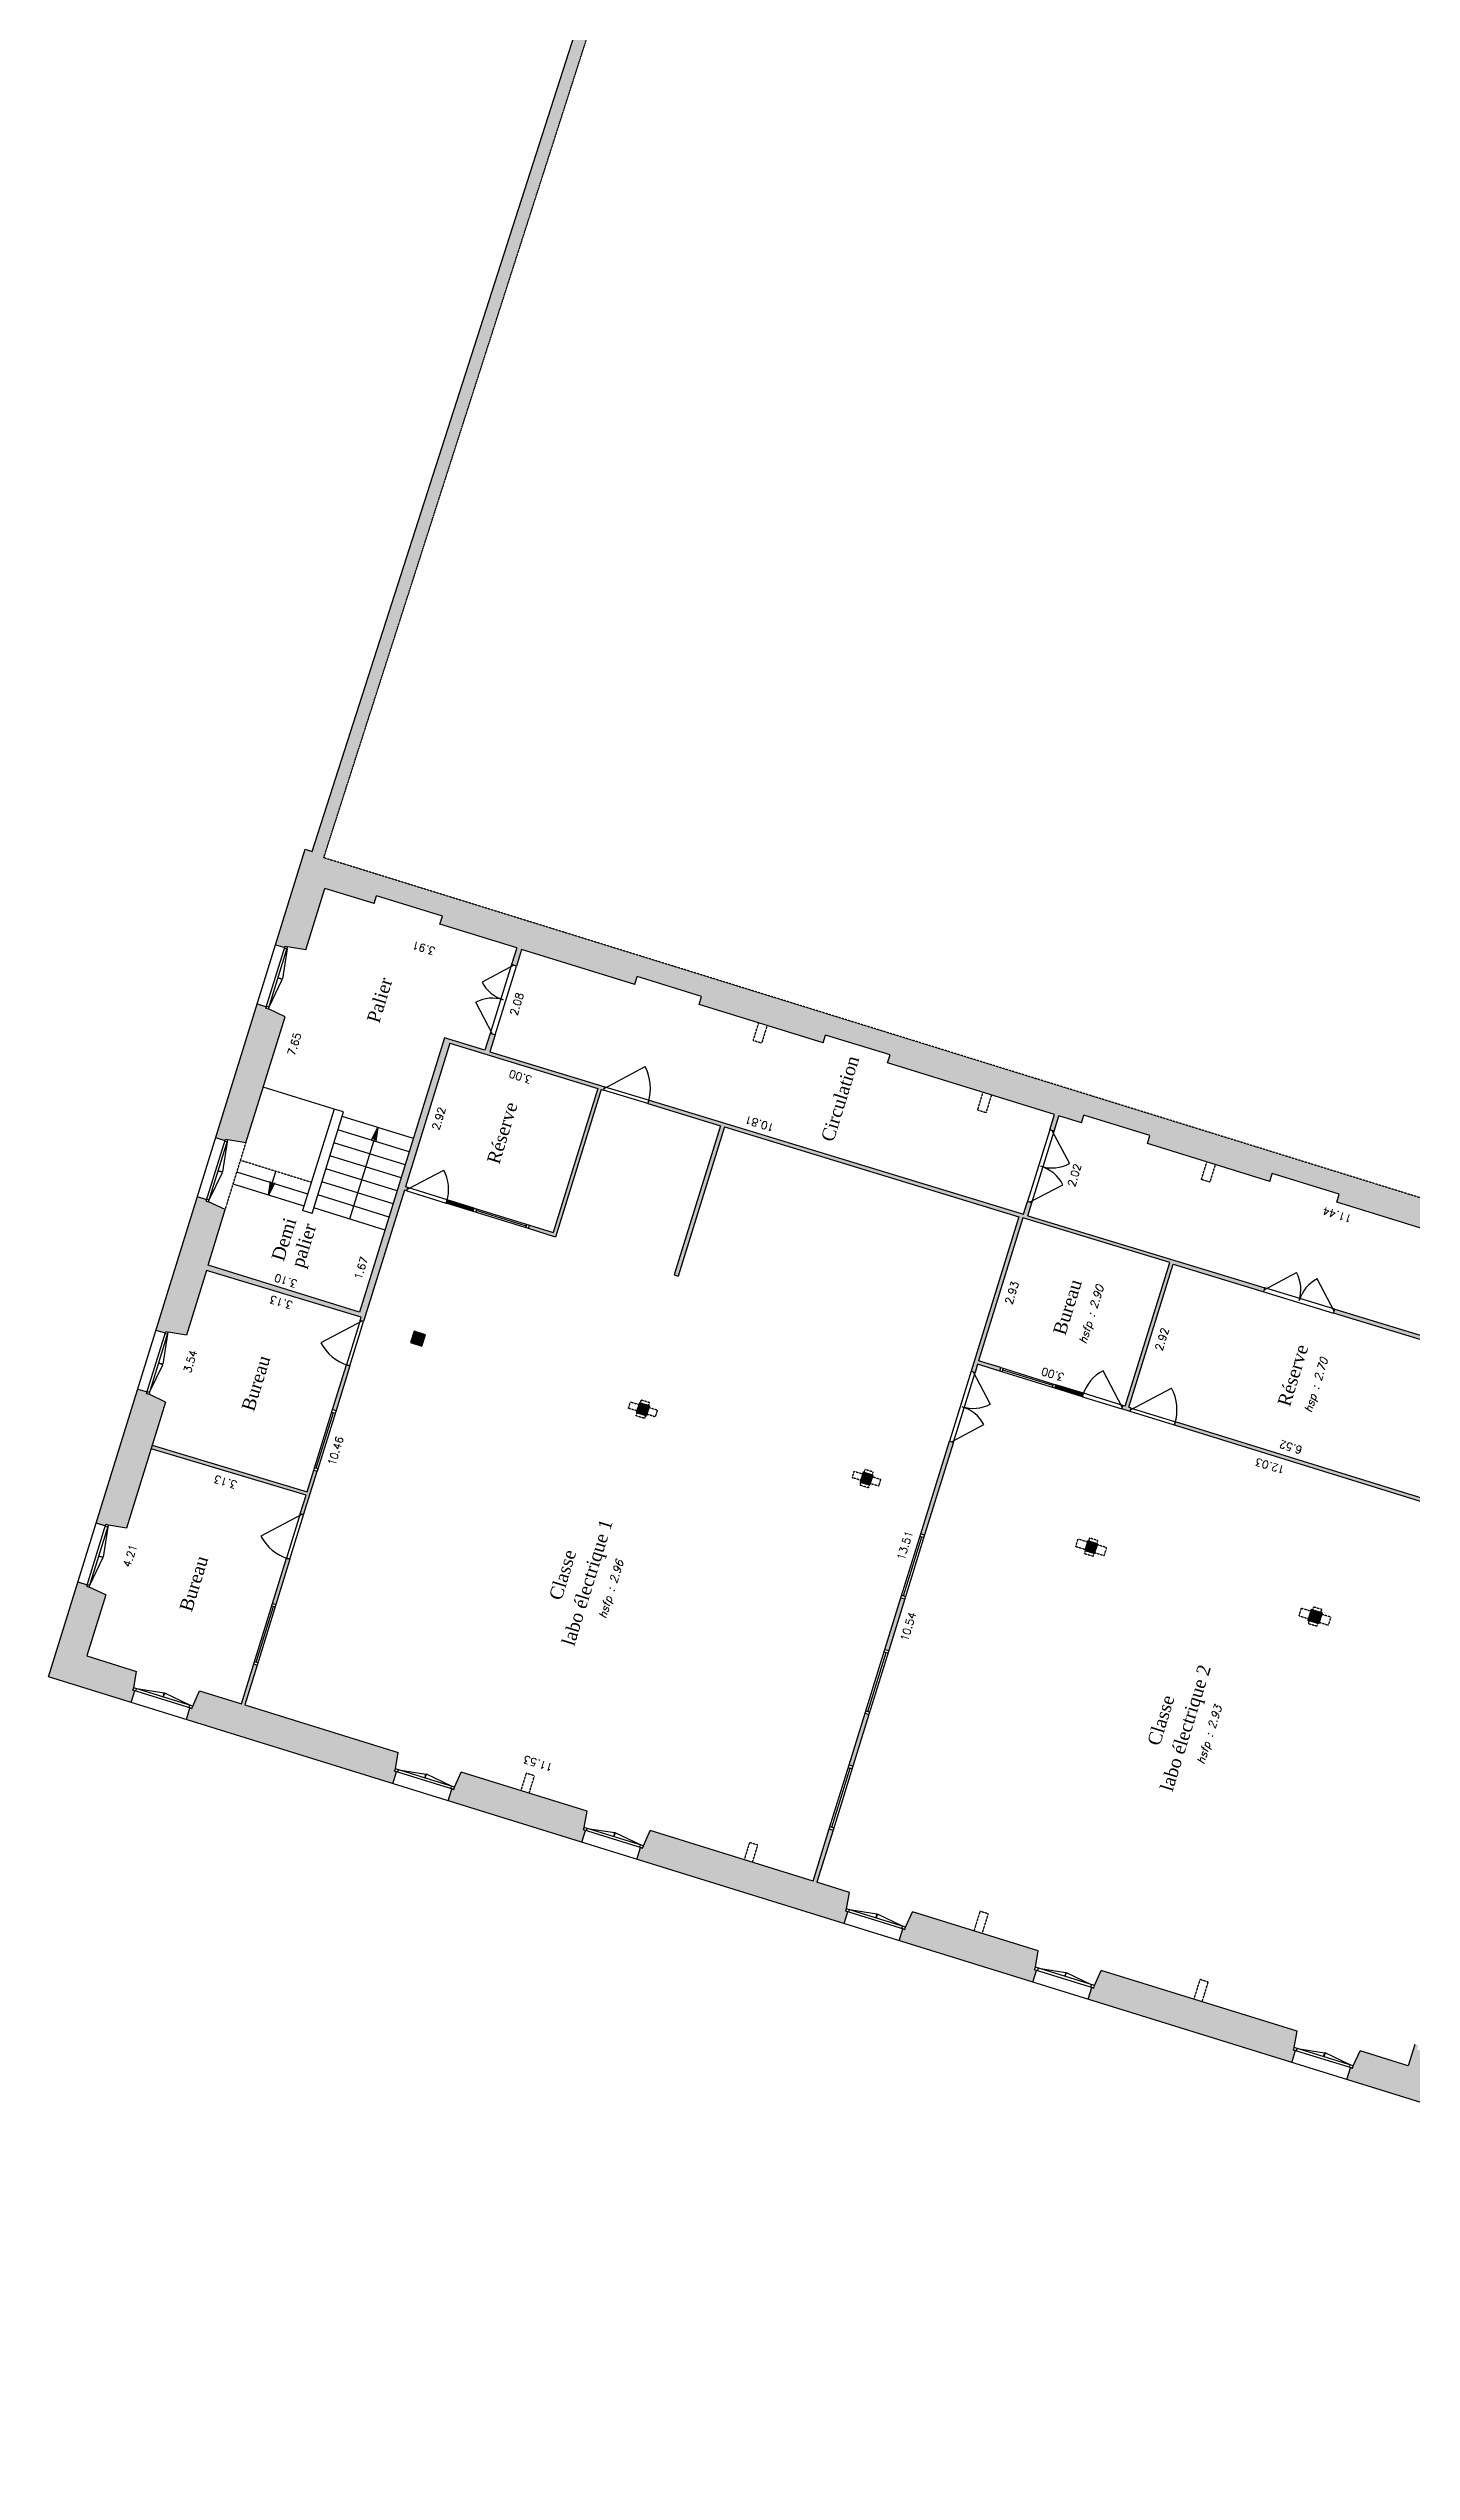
# Model space of a CAD drawing. Header units: metres. Extents: x -1642643 to 2228512, y -1236052 to 2422133.
# Drawn here: x 545402 to 571868, y 69334 to 116371 of the extents above; entities that cross this region are included whole.
import ezdxf
from ezdxf.enums import TextEntityAlignment as Align

# ---------------------------------------------------------------- set-up
doc = ezdxf.new("R2010")
doc.units = ezdxf.units.M
doc.linetypes.add('TIRET-COURT', pattern=[0.25, 0.15, -0.1])
for name, color, linetype in [('ALTIMETRIE', 10, 'Continuous'), ('APPLAT-GRIS', 253, 'Continuous'), ('COTATION-PLANI', 4, 'Continuous'), ('ESCALIER', 100, 'Continuous'), ('FENETRE', 32, 'Continuous'), ('FENETRE-OUVRANT', 213, 'Continuous'), ('HAUTEUR_1.80', 100, 'TIRET-COURT'), ('MUR', 130, 'Continuous'), ('PORTE', 213, 'Continuous'), ('TEXTES-PIECES', 23, 'Continuous')]:
    doc.layers.add(name, color=color, linetype=linetype)
doc.layers.add('Seuils', color=7, linetype='Continuous', plot=False)
doc.styles.add('Simplex 1.5', font='simplex.shx', dxfattribs={"height": 0.075})
doc.styles.add('Times 3.0', font='times.ttf', dxfattribs={"height": 0.15})

msp = doc.modelspace()

# ---------------------------------------------------------------- hatches: boundary and pattern name
at = {"layer": 'APPLAT-GRIS'}
for points in [[(582700.73107, 87403.05751), (582738.937, 87391.21237), (582777.14292, 87379.36724), (582794.91062, 87436.67613), (584571.48619, 86885.87738), (584891.30481, 87917.43739), (584824.44444, 87938.16637), (584525.3548, 86973.46674), (580294.04848, 88285.31537), (581037.33066, 90682.73723), (582116.64807, 90348.11219), (582232.13813, 90720.61997), (582275.1198, 90707.29419), (582351.36542, 90953.22085), (581888.26446, 91096.79788), (581949.21541, 91287.29261), (581729.94866, 91355.27275), (581642.53069, 91081.40115), (550748.23385, 100659.68214), (559510.76585, 127954.31771), (562732.33584, 126955.52163), (564612.75091, 133020.71241), (564373.96387, 133094.7445), (562567.58089, 127268.34076), (559348.38805, 128266.39984), (550525.14226, 100782.64531), (550383.39549, 100826.59162), (549808.49655, 98972.28199), (549989.91025, 98916.03759), (549998.7941, 98944.69203), (550046.55151, 98929.88561), (550398.52522, 98873.10971), (550768.68567, 100067.0449), (551723.83382, 99770.91654), (551771.21436, 99923.74025), (553051.11289, 99526.92825), (553003.73235, 99374.10454), (554493.76347, 98912.14431), (554393.07983, 98587.39393), (554488.59464, 98557.7811), (554589.27828, 98882.53147), (556786.11904, 98201.43625), (556833.49957, 98354.25995), (558084.74366, 97966.3318), (558037.36312, 97813.5081), (560444.33647, 97067.26463), (560491.717, 97220.08834), (561742.96108, 96832.16019), (561695.58055, 96679.33648), (564933.53279, 95675.46135), (564842.69989, 95382.48408), (564928.66322, 95355.83253), (565019.49612, 95648.8098), (565458.86427, 95512.59075), (565506.24481, 95665.41446), (566786.14334, 95268.60246), (566738.7628, 95115.77875), (569117.0817, 94378.41914), (569164.46224, 94531.24285), (570463.46373, 94128.50828), (570416.08319, 93975.68457), (574198.46988, 92803.01628), (574245.85042, 92955.83998), (575525.74894, 92559.02798), (575478.36841, 92406.20428), (575965.49396, 92255.17881), (575844.08134, 91863.56807), (576875.64134, 91543.74944), (576997.05397, 91935.36019), (577923.54768, 91648.11568), (577965.00565, 91781.83642), (579244.90418, 91385.02442), (579203.4462, 91251.30368), (580970.47029, 90703.46622), (580206.45912, 88239.18398), (582718.49877, 87460.3664)], [(549673.42977, 97726.39894), (549625.67237, 97741.20536), (549634.55622, 97769.8598), (549453.14252, 97826.10421), (548647.67339, 95228.10123), (548829.08708, 95171.85682), (548837.97093, 95200.51127), (548885.72834, 95185.70485), (549237.70206, 95128.92895), (549995.79065, 97574.10822)], [(548512.60661, 93982.21818), (548464.8492, 93997.02459), (548473.73305, 94025.67904), (548292.31936, 94081.92345), (547489.81245, 91493.475), (547671.22615, 91437.23059), (547680.11, 91465.88504), (547727.86741, 91451.07862), (548079.84112, 91394.30272), (548467.76927, 92645.5468), (551475.81677, 91744.35318), (551455.08839, 91677.49478), (551521.94877, 91656.76579), (552312.61148, 94207.01136), (552360.36889, 94192.20494), (552381.09787, 94259.06532), (552333.34047, 94273.87173), (553196.89441, 97059.22453), (556066.67034, 96184.81041), (555198.78493, 93385.48666), (554740.31381, 93527.62827), (554719.58483, 93460.7679), (555244.91631, 93297.8973), (556133.63178, 96164.40742), (556181.474, 96149.77904), (556201.87486, 96216.73274), (553973.3313, 96895.82331), (554074.01494, 97220.57368), (553978.50013, 97250.18652), (553877.81648, 96925.43615), (553094.595, 97168.2614), (551442.19876, 91838.5347), (548500.34245, 92750.61005), (548834.96749, 93829.92746)], [(564410.35248, 93987.96778), (564333.21248, 93739.1563), (557062.7966, 95954.40895), (557042.39655, 95887.45792), (558448.58436, 95459.0467), (557551.31544, 92564.9478), (557627.72729, 92541.25753), (558525.11172, 95435.72899), (564245.53175, 93692.7302), (563315.68871, 90693.56499), (563392.10056, 90669.87473), (563441.71349, 90829.89892), (563871.53016, 90696.64116), (563892.25915, 90763.50153), (563462.44248, 90896.75929), (564322.05911, 93669.41249), (567172.7032, 92800.8278), (566308.78398, 90014.29679), (566261.02657, 90029.1032), (566240.29758, 89962.24283), (566402.67277, 89911.90101), (566423.40175, 89978.76138), (566375.64435, 89993.5678), (567236.70332, 92770.87321), (568996.84396, 92234.51145), (569020.16139, 92311.0379), (564419.30567, 93712.92361), (564496.31582, 93961.31623)], [(553145.2164, 94022.16263), (553124.48741, 93955.30226), (553649.8189, 93792.43166), (553670.54788, 93859.29203)], [(570378.50585, 91897.15347), (570355.18842, 91820.62702), (573502.38078, 90861.73573), (572631.86475, 88053.92706), (567283.03509, 89712.24586), (567262.30611, 89645.38549), (573337.04837, 87762.00914), (573357.77735, 87828.86951), (572698.72513, 88033.19807), (573593.03277, 90917.7455)], [(552500.11956, 91468.66501), (552432.01004, 91248.98094), (552651.69411, 91180.87142), (552719.80363, 91400.55549)], [(551188.57287, 90817.86144), (550919.09607, 89948.67662), (550985.95644, 89927.94763), (551255.43324, 90797.13245)], [(547354.74568, 90247.59195), (547306.98827, 90262.39836), (547315.87212, 90291.05281), (547134.45842, 90347.29722), (546328.98834, 87749.29119), (546510.40204, 87693.04678), (546519.28589, 87721.70122), (546567.0433, 87706.89481), (546919.01701, 87650.1189), (547677.10656, 90095.30123)], [(564962.02508, 90431.83777), (564941.29609, 90364.9774), (565476.17906, 90199.14552), (565496.90805, 90266.00589)], [(556875.36573, 90080.78141), (556816.14006, 89889.75177), (557016.72117, 89827.56482), (557075.94684, 90018.59445)], [(550554.85819, 88773.84439), (550424.04007, 88353.73882), (547416.5136, 89254.77085), (547395.78367, 89187.90743), (550403.22699, 88286.9003), (550290.23186, 87924.03098), (550357.09224, 87903.30199), (550621.71853, 88753.11531), (550621.71856, 88753.1154)], [(562895.18644, 89337.25462), (562337.73624, 87539.2251), (562414.14809, 87515.53483), (562971.59829, 89313.56435)], [(561221.28983, 88733.39738), (561162.06416, 88542.36774), (561353.09379, 88483.14207), (561412.31946, 88674.1717)], [(550023.71634, 87064.39764), (549752.35033, 86185.39289), (549819.21071, 86164.66391), (550090.57671, 87043.66865)], [(565582.68798, 87402.15503), (565523.46231, 87211.12539), (565714.49194, 87151.89972), (565773.71761, 87342.92935)], [(546193.92157, 86503.40813), (546146.16416, 86518.21455), (546155.04801, 86546.869), (545973.63431, 86603.1134), (545402.10658, 84759.67746), (547009.55647, 84261.31342), (547080.62728, 84490.54898), (547042.42135, 84502.39411), (547057.22777, 84550.15152), (547113.78292, 84867.64406), (546149.08328, 85166.7337), (546516.28245, 86351.11741)], [(561952.76937, 86297.5325), (561641.8346, 85294.62694), (561718.24645, 85270.93667), (562029.18123, 86273.84223)], [(569922.02188, 86067.28376), (569856.87364, 85857.15117), (570067.00624, 85792.00293), (570132.15447, 86002.13552)], [(549215.10885, 84216.16167), (549454.97283, 84989.83168), (549388.11245, 85010.56066), (549148.24848, 84236.89066), (548336.37255, 84488.59976), (548203.40555, 84194.79749), (548188.59914, 84147.04008), (548150.39321, 84158.88522), (548079.3224, 83929.64966), (552090.94465, 82685.91055), (552162.01546, 82915.14611), (552123.80953, 82926.99124), (552138.61595, 82974.74865), (552195.1711, 83292.2412)], [(561256.86773, 84052.93434), (560945.93296, 83050.02878), (561022.34481, 83026.33851), (561333.27958, 84029.24407)], [(553417.76073, 82913.1969), (553284.79373, 82619.39462), (553269.98731, 82571.63722), (553231.78139, 82583.48235), (553160.71058, 82354.24679), (555758.71356, 81548.77766), (555829.78437, 81778.01322), (555791.57844, 81789.85835), (555806.38486, 81837.61576), (555862.94001, 82155.1083)], [(557085.52964, 81776.064), (556952.56264, 81482.26173), (556937.75622, 81434.50432), (556899.5503, 81446.34945), (556828.47949, 81217.1139), (560849.65322, 79970.41351), (560920.72402, 80199.64907), (560882.5181, 80211.4942), (560897.32452, 80259.25161), (560953.87966, 80576.74415), (560323.48188, 80772.18887), (560637.37794, 81784.64591), (560560.96609, 81808.33618), (560247.07003, 80795.87914)], [(562176.4693, 80197.69985), (562043.5023, 79903.89758), (562028.69588, 79856.14017), (561990.48996, 79867.98531), (561919.41915, 79638.74975), (564517.42213, 78833.28061), (564588.49293, 79062.51617), (564550.28701, 79074.36131), (564565.09343, 79122.11871), (564621.64857, 79439.61126)], [(565844.23821, 79060.56696), (565711.27121, 78766.76468), (565696.46479, 78719.00728), (565658.25887, 78730.85241), (565587.18806, 78501.61685), (569541.50142, 77275.64545), (569612.57222, 77504.88101), (569574.3663, 77516.72614), (569589.17271, 77564.48355), (569645.72786, 77881.97609)], [(572377.45158, 77035.04899), (572481.09651, 77369.35084), (571974.86799, 77526.29887), (571998.55825, 77602.71072), (571931.69788, 77623.43971), (571804.36269, 77212.726), (570868.3175, 77502.93179), (570735.3505, 77209.12952), (570720.54408, 77161.37211), (570682.33815, 77173.21725), (570611.26735, 76943.98169), (573276.1307, 76117.78357), (573347.2015, 76347.01913), (573308.99558, 76358.86426), (573323.80199, 76406.62167), (573380.35714, 76724.11421)]]:
    msp.add_hatch(color=256, dxfattribs=at).paths.add_polyline_path(points)
at = {"layer": 'ESCALIER'}
h = msp.add_hatch(color=256, dxfattribs=at)
h.paths.add_polyline_path([(551795.04945, 95424.90075), (551726.95795, 95212.81841), (551729.75315, 95214.29058), (551757.43198, 95161.73696)])
h.paths.add_polyline_path([(551795.04945, 95424.90075), (551677.19954, 95186.61175), (551726.95795, 95212.81841)])
h = msp.add_hatch(color=256, dxfattribs=at)
h.paths.add_polyline_path([(549676.66091, 94113.39208), (549744.75241, 94325.47442), (549741.95721, 94324.00225), (549714.27838, 94376.55586)])
h.paths.add_polyline_path([(549676.66091, 94113.39208), (549794.51082, 94351.68108), (549744.75241, 94325.47442)])

# ---------------------------------------------------------------- linework, layer by layer
for p, q in [((550947.74044, 95781.82153), (550337.71603, 93814.21633)), ((550519.19417, 93757.95194), (551129.21859, 95725.55714)), ((551129.21859, 95725.55714), (550947.74044, 95781.82153)), ((552487.53186, 95210.20768), (551102.56704, 95639.5938)), ((552329.10319, 94699.20342), (550944.13837, 95128.58954)), ((552407.57721, 94952.31768), (551022.61238, 95381.7038)), ((551795.04945, 95424.90074), (551244.25071, 93648.32518)), ((551795.04945, 95424.90075), (551677.19954, 95186.61175)), ((551677.19954, 95186.61175), (551795.04945, 95424.90075)), ((551795.04945, 95424.90075), (551757.43198, 95161.73696)), ((550435.43838, 94129.41522), (549060.02504, 94555.84006)), ((549676.66091, 94113.39208), (549818.80252, 94571.8632)), ((552172.15516, 94192.9749), (550787.19034, 94622.36102)), ((552250.62918, 94446.08916), (550865.66435, 94875.47528)), ((550364.36758, 93900.17966), (548988.95424, 94326.6045)), ((549676.66091, 94113.39208), (549714.27838, 94376.55586)), ((549676.66091, 94113.39208), (549794.51082, 94351.68108)), ((549794.51082, 94351.68108), (549676.66091, 94113.39208)), ((552015.20713, 93686.74638), (550630.24231, 94116.1325)), ((552093.68115, 93939.86064), (550708.71632, 94369.24676)), ((551936.73312, 93433.63212), (550551.76829, 93863.01824))]:
    msp.add_line(p, q, dxfattribs=at)
at = {"layer": 'ESCALIER', "linetype": 'TIRET-COURT'}
msp.add_line((550506.50919, 94358.65078), (549131.09585, 94785.07561), dxfattribs=at)
at = {"layer": 'ESCALIER', "flags": 128}
for points in [[(550947.74044, 95781.82153), (549572.3271, 96208.24636)], [(550519.19417, 93757.95194), (550337.71603, 93814.21633)]]:
    msp.add_lwpolyline(points, dxfattribs=at)
at = {"layer": 'FENETRE'}
for p, q in [((549625.67237, 97741.20536), (549998.7941, 98944.69203)), ((549673.42977, 97726.39894), (550046.55151, 98929.88561)), ((548464.8492, 93997.0246), (548837.97093, 95200.51127)), ((548512.60661, 93982.21818), (548885.72834, 95185.70485)), ((547306.98827, 90262.39837), (547680.11, 91465.88504)), ((547354.74568, 90247.59195), (547727.86741, 91451.07862)), ((546146.16416, 86518.21455), (546519.28589, 87721.70122)), ((546193.92157, 86503.40813), (546567.0433, 87706.89481)), ((548188.59913, 84147.04008), (547042.42135, 84502.39411)), ((548203.40555, 84194.79749), (547057.22777, 84550.15152)), ((553269.98731, 82571.63722), (552123.80953, 82926.99125)), ((553284.79373, 82619.39462), (552138.61595, 82974.74865)), ((556937.75622, 81434.50432), (555791.57844, 81789.85835)), ((556952.56264, 81482.26173), (555806.38486, 81837.61576)), ((562028.69588, 79856.14017), (560882.5181, 80211.4942)), ((562043.5023, 79903.89758), (560897.32452, 80259.25161)), ((565696.46479, 78719.00728), (564550.28701, 79074.36131)), ((565711.27121, 78766.76468), (564565.09343, 79122.11871)), ((570720.54408, 77161.37211), (569574.3663, 77516.72614)), ((570735.3505, 77209.12952), (569589.17271, 77564.48355))]:
    msp.add_line(p, q, dxfattribs=at)
at = {"layer": 'FENETRE', "flags": 128}
for points in [[(549986.94896, 98906.4861), (550034.70637, 98891.67969)], [(549998.7941, 98944.69203), (550046.5515, 98929.88561)], [(549625.67237, 97741.20536), (549673.42977, 97726.39894)], [(549637.5175, 97779.41128), (549685.27491, 97764.60487)], [(548826.1258, 95162.30534), (548873.88321, 95147.49892)], [(548837.97093, 95200.51127), (548885.72834, 95185.70485)], [(548464.8492, 93997.02459), (548512.60661, 93982.21818)], [(548476.69434, 94035.23052), (548524.45174, 94020.4241)], [(553649.8189, 93792.43166), (553670.54788, 93859.29203)], [(554719.58483, 93460.7679), (553649.8189, 93792.43166)], [(553670.54788, 93859.29203), (554740.31381, 93527.62827)], [(553697.5763, 93777.62524), (553718.30529, 93844.48561)], [(554682.19191, 93509.0045), (553707.9408, 93811.05543)], [(554671.82742, 93475.57432), (554692.55641, 93542.43469)], [(554719.58483, 93460.7679), (554740.31381, 93527.62827)], [(547668.26486, 91427.67911), (547716.02227, 91412.87269)], [(547680.11, 91465.88504), (547727.86741, 91451.07862)], [(563871.53016, 90696.64116), (563892.25915, 90763.50153)], [(564941.29609, 90364.9774), (563871.53016, 90696.64116)], [(563892.25915, 90763.50153), (564962.02508, 90431.83777)], [(563919.28757, 90681.83474), (563940.01655, 90748.69511)], [(564903.90318, 90413.214), (563929.65206, 90715.26493)], [(564893.53869, 90379.78382), (564914.26767, 90446.64419)], [(564941.29609, 90364.9774), (564962.02508, 90431.83777)], [(547306.98827, 90262.39836), (547354.74568, 90247.59195)], [(547318.8334, 90300.60429), (547366.59081, 90285.79787)], [(550554.85819, 88773.84439), (550919.09607, 89948.67662)], [(550603.09479, 88811.2373), (550937.71983, 89890.55472)], [(550985.95644, 89927.94763), (550621.71856, 88753.1154)], [(550904.28965, 89900.91921), (550971.15002, 89880.19023)], [(550919.09607, 89948.67662), (550985.95644, 89927.94763)], [(550554.85819, 88773.84439), (550621.71856, 88753.1154)], [(550569.6646, 88821.6018), (550636.52497, 88800.87281)], [(546507.44075, 87683.4953), (546555.19816, 87668.68888)], [(546519.28589, 87721.70122), (546567.0433, 87706.89481)], [(561952.76937, 86297.5325), (562337.73624, 87539.2251)], [(562414.14809, 87515.53483), (562029.18123, 86273.84223)], [(562322.92982, 87491.46769), (562399.34167, 87467.77743)], [(562337.73624, 87539.2251), (562414.14809, 87515.53483)], [(562005.78172, 86333.44478), (562361.13575, 87479.62256)], [(546158.00929, 86556.42048), (546205.7667, 86541.61406)], [(546146.16416, 86518.21455), (546193.92157, 86503.40813)], [(549388.11245, 85010.56066), (549752.35033, 86185.39289)], [(549436.34906, 85047.95358), (549770.9741, 86127.27099)], [(549819.21071, 86164.66391), (549454.97283, 84989.83168)], [(549737.54392, 86137.63549), (549804.40429, 86116.9065)], [(549752.35033, 86185.39289), (549819.21071, 86164.66391)], [(561952.76937, 86297.5325), (562029.18123, 86273.84223)], [(561967.57579, 86345.28991), (562043.98764, 86321.59964)], [(561256.86773, 84052.93434), (561641.8346, 85294.62694)], [(561309.88008, 84088.84662), (561665.23411, 85235.0244)], [(561718.24645, 85270.93667), (561333.27958, 84029.24407)], [(561627.02818, 85246.86953), (561703.44003, 85223.17927)], [(561641.8346, 85294.62694), (561718.24645, 85270.93667)], [(549388.11245, 85010.56066), (549454.97283, 84989.83168)], [(549402.91887, 85058.31807), (549469.77924, 85037.58909)], [(547042.42135, 84502.39411), (547057.22777, 84550.15152)], [(547099.73024, 84484.62641), (547114.53666, 84532.38382)], [(548131.29025, 84164.80778), (548146.09666, 84212.56519)], [(548188.59913, 84147.04008), (548203.40555, 84194.79749)], [(561256.86773, 84052.93434), (561333.27958, 84029.24407)], [(561271.67415, 84100.69175), (561348.086, 84077.00148)], [(552123.80953, 82926.99124), (552138.61595, 82974.74865)], [(552181.11842, 82909.22354), (552195.92484, 82956.98095)], [(560560.96609, 81808.33618), (560945.93296, 83050.02878)], [(560613.97843, 81844.24845), (560969.33246, 82990.42624)], [(561022.34481, 83026.33851), (560637.37794, 81784.64591)], [(560931.12654, 83002.27137), (561007.53839, 82978.5811)], [(560945.93296, 83050.02878), (561022.34481, 83026.33851)], [(553212.67842, 82589.40492), (553227.48484, 82637.16232)], [(553269.98731, 82571.63722), (553284.79373, 82619.39462)], [(560575.77251, 81856.09359), (560652.18436, 81832.40332)], [(555791.57844, 81789.85835), (555806.38486, 81837.61576)], [(555848.88733, 81772.09065), (555863.69375, 81819.84806)], [(556880.44733, 81452.27202), (556895.25375, 81500.02943)], [(556937.75622, 81434.50432), (556952.56264, 81482.26173)], [(560560.96609, 81808.33618), (560637.37794, 81784.64591)], [(560882.5181, 80211.4942), (560897.32452, 80259.25161)], [(560939.82699, 80193.7265), (560954.6334, 80241.48391)], [(561971.38699, 79873.90787), (561986.19341, 79921.66528)], [(562028.69588, 79856.14017), (562043.5023, 79903.89758)], [(564550.28701, 79074.36131), (564565.09343, 79122.11871)], [(564607.5959, 79056.5936), (564622.40231, 79104.35101)], [(565639.1559, 78736.77498), (565653.96232, 78784.53239)], [(565696.46479, 78719.00728), (565711.27121, 78766.76468)], [(569574.3663, 77516.72614), (569589.17271, 77564.48355)], [(569631.67519, 77498.95844), (569646.4816, 77546.71585)], [(570663.23519, 77179.13981), (570678.04161, 77226.89722)], [(570720.54408, 77161.37211), (570735.3505, 77209.12952)]]:
    msp.add_lwpolyline(points, dxfattribs=at)
at = {"layer": 'FENETRE-OUVRANT'}
for points in [[(550034.70637, 98891.67969), (549943.3503, 98308.79542)], [(549685.27491, 97764.60487), (549939.67473, 98296.94003)], [(548873.88321, 95147.49892), (548782.52714, 94564.61466)], [(548524.45174, 94020.4241), (548778.85157, 94552.75927)], [(547716.02227, 91412.87269), (547624.66621, 90829.98843)], [(547366.59081, 90285.79787), (547620.99063, 90818.13304)], [(546555.19816, 87668.68888), (546463.8421, 87085.80461)], [(546205.7667, 86541.61406), (546460.16652, 87073.94923)], [(547114.53666, 84532.38382), (547648.02395, 84448.76979)], [(548146.09666, 84212.56519), (547658.87465, 84445.40571)], [(552195.92484, 82956.98095), (552729.41213, 82873.36692)], [(553227.48484, 82637.16232), (552740.26282, 82870.00284)], [(555863.69375, 81819.84806), (556397.18104, 81736.23403)], [(556895.25375, 81500.02943), (556408.03173, 81732.86995)], [(560954.6334, 80241.48391), (561488.1207, 80157.86988)], [(561986.19341, 79921.66528), (561498.97139, 80154.5058)], [(564622.40231, 79104.35101), (565155.88961, 79020.73698)], [(565653.96232, 78784.53239), (565166.7403, 79017.3729)], [(569646.4816, 77546.71585), (570179.9689, 77463.10182)], [(570678.04161, 77226.89722), (570190.81959, 77459.73774)]]:
    msp.add_lwpolyline(points, dxfattribs=at)
for centre, radius, start, end in [((549685.27491, 97764.60487), 590, 64.457140855, 72.774789019), ((550034.70637, 98891.67969), 590, 252.774788969, 261.092437133), ((548524.45174, 94020.4241), 590, 64.457140855, 72.774789019), ((548873.88321, 95147.49892), 590, 252.774788969, 261.092437133), ((547366.59081, 90285.79787), 590, 64.457140855, 72.774789019), ((547716.02227, 91412.87269), 590, 252.774788969, 261.092437133), ((546205.7667, 86541.61406), 590, 64.457140855, 72.774789019), ((546555.19816, 87668.68888), 590, 252.774788969, 261.092437133), ((547114.53666, 84532.38382), 540, 342.774788997, 351.092437198), ((548146.09666, 84212.56519), 540, 154.457140839, 162.774789043), ((552195.92484, 82956.98095), 540, 342.774788997, 351.092437198), ((553227.48484, 82637.16232), 540, 154.457140839, 162.774789043), ((555863.69375, 81819.84806), 540, 342.774788997, 351.092437198), ((556895.25375, 81500.02943), 540, 154.457140839, 162.774789043), ((560954.6334, 80241.48391), 540, 342.774788997, 351.092437198), ((561986.19341, 79921.66528), 540, 154.457140839, 162.774789043), ((564622.40231, 79104.35101), 540, 342.774788997, 351.092437198), ((565653.96232, 78784.53239), 540, 154.457140839, 162.774789043), ((569646.4816, 77546.71585), 540, 342.774788997, 351.092437198), ((570678.04161, 77226.89722), 540, 154.457140839, 162.774789043)]:
    msp.add_arc(centre, radius, start, end, dxfattribs=at)
at = {"layer": 'HAUTEUR_1.80', "flags": 128}
for points in [[(559355.46757, 97404.85096), (559248.86136, 97060.99763), (559086.48618, 97111.33945), (559193.09238, 97455.19278)], [(563710.94315, 96054.50565), (563604.33694, 95710.65231), (563441.96176, 95760.99413), (563548.56797, 96104.84747)], [(568056.86725, 94707.12162), (567950.26104, 94363.26828), (567787.88586, 94413.6101), (567894.49206, 94757.46344)], [(556826.50455, 89923.18196), (556664.12937, 89973.52378), (556702.62605, 90097.69304), (556865.00124, 90047.35122)], [(556992.84247, 89834.96803), (556975.07477, 89777.65914), (556812.69958, 89828.00096), (556830.46728, 89885.30985)], [(557052.06814, 90025.99766), (557069.83584, 90083.30655), (556907.46066, 90133.64837), (556889.69295, 90076.33948)], [(557027.08567, 89860.995), (557189.46085, 89810.65318), (557227.95754, 89934.82244), (557065.58235, 89985.16426)], [(561172.42865, 88575.79793), (561010.05347, 88626.13975), (561048.55015, 88750.30901), (561210.92534, 88699.96719)], [(561338.76657, 88487.584), (561320.99887, 88430.27511), (561158.62368, 88480.61693), (561176.39138, 88537.92582)], [(561397.99224, 88678.61363), (561415.75994, 88735.92252), (561253.38475, 88786.26434), (561235.61705, 88728.95545)], [(561363.45828, 88516.57226), (561525.83347, 88466.23044), (561564.33016, 88590.3997), (561401.95497, 88640.74152)], [(565529.38488, 87230.22836), (565347.90673, 87286.49275), (565395.28726, 87439.31645), (565576.76541, 87383.05206)], [(565700.16472, 87156.34165), (565682.39701, 87099.03276), (565520.02183, 87149.37458), (565537.78953, 87206.68347)], [(565759.39039, 87347.37128), (565777.15809, 87404.68017), (565614.7829, 87455.02199), (565597.0152, 87397.7131)], [(565720.4145, 87171.00269), (565901.89265, 87114.7383), (565949.27319, 87267.562), (565767.79504, 87323.82639)], [(569865.75749, 85885.80561), (569684.27934, 85942.07), (569731.65988, 86094.8937), (569913.13803, 86038.62932)], [(570108.27577, 86009.53873), (570126.04347, 86066.84762), (569963.66829, 86117.18944), (569945.90058, 86059.88055)], [(570043.12753, 85799.40614), (570025.35983, 85742.09725), (569862.98464, 85792.43907), (569880.75235, 85849.74796)], [(570075.89009, 85820.65737), (570257.36824, 85764.39298), (570304.74877, 85917.21669), (570123.27062, 85973.48108)], [(554735.86518, 82504.53976), (554839.51011, 82838.84162), (554677.13492, 82889.18344), (554573.49, 82554.88158)], [(559072.2378, 81160.11702), (559175.88273, 81494.41887), (559013.50754, 81544.76069), (558909.86262, 81210.45884)], [(563532.77968, 79777.19759), (563651.23102, 80159.25685), (563488.85584, 80209.59867), (563370.40449, 79827.53941)], [(567802.29193, 78453.50382), (567920.74327, 78835.56309), (567758.36808, 78885.90491), (567639.91674, 78503.84565)]]:
    msp.add_lwpolyline(points, dxfattribs=at)
at = {"layer": 'MUR'}
for p, q in [((550525.14226, 100782.64531), (559348.38805, 128266.39984)), ((545402.10658, 84759.67746), (550383.39549, 100826.59162)), ((550383.39549, 100826.59162), (550525.14226, 100782.64531)), ((553051.11289, 99526.92825), (551771.21436, 99923.74025)), ((549989.91025, 98916.03759), (549998.7941, 98944.69203)), ((549998.7941, 98944.69203), (550046.5515, 98929.88561)), ((556786.11904, 98201.43625), (554589.27828, 98882.53147)), ((558084.74366, 97966.3318), (556833.49957, 98354.25995)), ((549634.55622, 97769.8598), (549625.67237, 97741.20536)), ((549625.67237, 97741.20536), (549673.42977, 97726.39894)), ((560444.33647, 97067.26463), (558037.36312, 97813.5081)), ((553094.595, 97168.2614), (551442.19876, 91838.5347)), ((553196.8944, 97059.22453), (552333.34047, 94273.87173)), ((553196.8944, 97059.22453), (556066.67034, 96184.81041)), ((561742.96108, 96832.16019), (560491.717, 97220.08834)), ((564933.53279, 95675.46135), (561695.58055, 96679.33648)), ((556066.67034, 96184.81041), (555198.78493, 93385.48666)), ((556133.63178, 96164.40742), (555244.91631, 93297.8973)), ((556133.63178, 96164.40742), (556181.474, 96149.77904)), ((557042.39655, 95887.45792), (558448.58436, 95459.0467)), ((565458.86427, 95512.59075), (565019.49612, 95648.8098)), ((565458.86427, 95512.59075), (565506.24481, 95665.41446)), ((566786.14334, 95268.60246), (565506.24481, 95665.41446)), ((548829.08708, 95171.85682), (548837.97093, 95200.51127)), ((548837.97093, 95200.51127), (548885.72834, 95185.70485)), ((558448.58436, 95459.0467), (557551.31544, 92564.9478)), ((558525.11172, 95435.72899), (557627.72729, 92541.25753)), ((558525.11172, 95435.72899), (564245.53175, 93692.7302)), ((566738.7628, 95115.77875), (566786.14334, 95268.60246)), ((569117.0817, 94378.41914), (566738.7628, 95115.77875)), ((552312.61148, 94207.01136), (551521.94877, 91656.76579)), ((552360.36889, 94192.20494), (552312.61148, 94207.01136)), ((552381.09787, 94259.06532), (552333.34047, 94273.87173)), ((569117.0817, 94378.41914), (569164.46224, 94531.24284)), ((570463.46373, 94128.50828), (569164.46224, 94531.24285)), ((570416.08319, 93975.68457), (570463.46373, 94128.50828)), ((548473.73305, 94025.67904), (548464.8492, 93997.02459)), ((548464.8492, 93997.02459), (548512.60661, 93982.21818)), ((553649.8189, 93792.43166), (553124.48741, 93955.30226)), ((553670.54788, 93859.29203), (553145.2164, 94022.16263)), ((564245.53175, 93692.7302), (563315.68871, 90693.56499)), ((564322.05911, 93669.41249), (563462.44248, 90896.75929)), ((567172.7032, 92800.8278), (564322.05911, 93669.41249)), ((574198.46988, 92803.01628), (570416.08319, 93975.68457)), ((566375.64435, 89993.5678), (567236.70332, 92770.87321)), ((567236.70332, 92770.87321), (568996.84396, 92234.51145)), ((548467.76927, 92645.5468), (548079.84112, 91394.30272)), ((551475.81677, 91744.35318), (548467.76927, 92645.5468)), ((568996.84396, 92234.51145), (569020.16139, 92311.0379)), ((551455.08839, 91677.49478), (551475.81677, 91744.35318)), ((570355.18842, 91820.62702), (570378.50585, 91897.15347)), ((573502.38078, 90861.73573), (570355.18842, 91820.62702)), ((570378.50585, 91897.15347), (573593.03277, 90917.7455)), ((547671.22615, 91437.23059), (547680.11, 91465.88504)), ((547680.11, 91465.88504), (547727.86741, 91451.07862)), ((563441.71349, 90829.89892), (563392.10056, 90669.87473)), ((547677.10656, 90095.30123), (546919.01701, 87650.1189)), ((547315.87212, 90291.05281), (547306.98827, 90262.39836)), ((547306.98827, 90262.39836), (547354.74568, 90247.59195)), ((572631.86475, 88053.92706), (567283.03509, 89712.24586)), ((547415.87294, 89254.96279), (550424.04007, 88353.73882)), ((550424.04007, 88353.73882), (550554.85819, 88773.84439)), ((546510.40204, 87693.04678), (546519.28589, 87721.70122)), ((546519.28589, 87721.70122), (546567.0433, 87706.89481)), ((546155.04801, 86546.869), (546146.16416, 86518.21455)), ((546146.16416, 86518.21455), (546193.92157, 86503.40813)), ((546516.28245, 86351.11741), (546149.08328, 85166.7337)), ((570067.00624, 85792.00293), (569856.87364, 85857.15117)), ((570132.15447, 86002.13552), (569922.02188, 86067.28376)), ((546149.08328, 85166.7337), (547113.78292, 84867.64406)), ((595155.9168, 69334.30699), (545402.10658, 84759.67746)), ((547057.22777, 84550.15152), (547113.78292, 84867.64406)), ((547042.42135, 84502.39411), (547057.22777, 84550.15152)), ((547080.62728, 84490.54898), (547042.42135, 84502.39411)), ((548203.40555, 84194.79749), (548336.37255, 84488.59976)), ((548336.37255, 84488.59976), (549148.24848, 84236.89066)), ((549215.10885, 84216.16167), (552195.1711, 83292.2412)), ((548150.39321, 84158.88522), (548188.59913, 84147.04008)), ((548188.59913, 84147.04008), (548203.40555, 84194.79749)), ((552138.61595, 82974.74865), (552195.1711, 83292.2412)), ((552123.80953, 82926.99124), (552138.61595, 82974.74865)), ((552162.01545, 82915.14611), (552123.80953, 82926.99124)), ((553284.79373, 82619.39462), (553417.76073, 82913.1969)), ((555862.94001, 82155.1083), (553417.76073, 82913.1969)), ((553231.78139, 82583.48235), (553269.98731, 82571.63722)), ((553269.98731, 82571.63722), (553284.79373, 82619.39462)), ((555806.38486, 81837.61576), (555862.94001, 82155.1083)), ((555791.57844, 81789.85835), (555806.38486, 81837.61576)), ((555829.78436, 81778.01322), (555791.57844, 81789.85835)), ((556899.5503, 81446.34945), (556937.75622, 81434.50432)), ((556937.75622, 81434.50432), (556952.56264, 81482.26173)), ((556952.56264, 81482.26173), (557085.52964, 81776.064)), ((560247.07003, 80795.87914), (557085.52964, 81776.064)), ((560953.87966, 80576.74415), (560323.48188, 80772.18887)), ((560897.32452, 80259.25161), (560953.87966, 80576.74415)), ((560882.5181, 80211.4942), (560897.32452, 80259.25161)), ((560920.72402, 80199.64907), (560882.5181, 80211.4942)), ((562043.5023, 79903.89758), (562176.4693, 80197.69985)), ((564621.64857, 79439.61126), (562176.4693, 80197.69985)), ((561990.48996, 79867.98531), (562028.69588, 79856.14017)), ((562028.69588, 79856.14017), (562043.5023, 79903.89758)), ((564550.28701, 79074.36131), (564565.09343, 79122.11871)), ((564588.49293, 79062.51617), (564550.28701, 79074.36131)), ((564565.09343, 79122.11871), (564621.64857, 79439.61126)), ((565711.27121, 78766.76468), (565844.23821, 79060.56696)), ((569645.72786, 77881.97609), (565844.23821, 79060.56696)), ((565658.25887, 78730.85241), (565696.46479, 78719.00728)), ((565696.46479, 78719.00728), (565711.27121, 78766.76468)), ((569589.17271, 77564.48355), (569645.72786, 77881.97609)), ((569574.3663, 77516.72614), (569589.17271, 77564.48355)), ((569612.57222, 77504.88101), (569574.3663, 77516.72614)), ((570682.33815, 77173.21725), (570720.54408, 77161.37211)), ((570720.54408, 77161.37211), (570735.3505, 77209.12952)), ((570735.3505, 77209.12952), (570868.3175, 77502.93179)), ((571804.36269, 77212.726), (570868.3175, 77502.93179))]:
    msp.add_line(p, q, dxfattribs=at)
at = {"layer": 'MUR', "linetype": 'TIRET-COURT'}
for p, q in [((550748.23385, 100659.68214), (559510.76585, 127954.31771)), ((581642.53069, 91081.40115), (550748.23385, 100659.68214))]:
    msp.add_line(p, q, dxfattribs=at)
at = {"layer": 'MUR', "flags": 128}
for points in [[(550398.52522, 98873.10971), (550768.68567, 100067.0449)], [(551723.83382, 99770.91654), (550768.68567, 100067.0449)], [(551723.83382, 99770.91654), (551771.21436, 99923.74025)], [(553003.73235, 99374.10454), (553051.11289, 99526.92825)], [(554493.76347, 98912.14431), (553003.73235, 99374.10454)], [(549808.4321, 98972.30197), (549989.91025, 98916.03759)], [(550398.52522, 98873.10971), (550046.55151, 98929.88561)], [(554493.76347, 98912.1443), (554393.07983, 98587.39393)], [(554589.27828, 98882.53147), (554488.59464, 98557.7811)], [(554488.59464, 98557.7811), (554393.07983, 98587.39393)], [(556786.11904, 98201.43625), (556833.49957, 98354.25995)], [(558037.36312, 97813.5081), (558084.74366, 97966.3318)], [(549237.70206, 95128.92895), (549995.79065, 97574.10822)], [(549453.07807, 97826.12419), (549634.55622, 97769.8598)], [(549995.79065, 97574.10822), (549673.42977, 97726.39894)], [(553877.81648, 96925.43615), (553094.595, 97168.2614)], [(553978.50013, 97250.18652), (553877.81648, 96925.43615)], [(554074.01494, 97220.57368), (553973.3313, 96895.82331)], [(553973.3313, 96895.82331), (556201.87486, 96216.73274)], [(554074.01494, 97220.57368), (553978.50013, 97250.18652)], [(560444.33647, 97067.26463), (560491.717, 97220.08834)], [(561695.58055, 96679.33648), (561742.96108, 96832.16019)], [(556181.47481, 96149.78171), (556201.87486, 96216.73274)], [(557042.39655, 95887.45792), (557062.7966, 95954.40895)], [(557062.7966, 95954.40895), (564333.21248, 93739.1563)], [(564842.69989, 95382.48408), (564933.53279, 95675.46135)], [(564928.66322, 95355.83253), (565019.49612, 95648.8098)], [(548647.60893, 95228.12121), (548829.08708, 95171.85682)], [(549237.70206, 95128.92895), (548885.72834, 95185.70485)], [(564928.66322, 95355.83253), (564842.69989, 95382.48408)], [(548292.2549, 94081.94343), (548473.73305, 94025.67904)], [(552360.36889, 94192.20494), (552381.09787, 94259.06532)], [(548500.34245, 92750.61005), (548834.96749, 93829.92746)], [(548834.96749, 93829.92746), (548512.60661, 93982.21818)], [(553124.48741, 93955.30226), (553145.2164, 94022.16263)], [(564333.22923, 93739.21033), (564410.35248, 93987.96778)], [(564496.31582, 93961.31623), (564410.35248, 93987.96778)], [(564419.30567, 93712.92361), (569020.16139, 92311.0379)], [(564419.32245, 93712.97771), (564496.31582, 93961.31623)], [(555244.91631, 93297.8973), (554719.58483, 93460.7679)], [(554740.31381, 93527.62827), (555198.78493, 93385.48666)], [(551442.19876, 91838.5347), (548500.34245, 92750.61005)], [(566308.78398, 90014.29679), (567172.7032, 92800.8278)], [(557551.31544, 92564.9478), (557627.72729, 92541.25753)], [(547489.748, 91493.49498), (547671.22615, 91437.23059)], [(548079.84112, 91394.30272), (547727.86741, 91451.07862)], [(551521.94877, 91656.76579), (551455.08839, 91677.49478)], [(550919.09607, 89948.67662), (551188.57287, 90817.86144)], [(551255.43324, 90797.13245), (550985.95644, 89927.94763)], [(551255.43324, 90797.13245), (551188.57287, 90817.86144)], [(563871.53016, 90696.64116), (563441.71349, 90829.89892)], [(563892.25915, 90763.50153), (563462.44248, 90896.75929)], [(547134.39397, 90347.3172), (547315.87212, 90291.05281)], [(563315.68871, 90693.56499), (563392.10056, 90669.87473)], [(565476.17906, 90199.14552), (564941.29609, 90364.9774)], [(565496.90805, 90266.00589), (564962.02508, 90431.83777)], [(547677.10656, 90095.30123), (547354.74568, 90247.59195)], [(565476.17906, 90199.14552), (565496.90804, 90266.00589)], [(566240.29758, 89962.24283), (566261.02657, 90029.1032)], [(566402.67277, 89911.90101), (566240.29758, 89962.24283)], [(566308.78398, 90014.29679), (566261.02657, 90029.1032)], [(566423.40175, 89978.76138), (566375.64435, 89993.5678)], [(566402.67277, 89911.90101), (566423.40175, 89978.76138)], [(567262.30611, 89645.38549), (567283.03509, 89712.24586)], [(573337.04837, 87762.00914), (567262.30611, 89645.38549)], [(550403.22699, 88286.9003), (547395.78367, 89187.90743)], [(562337.73624, 87539.2251), (562895.18644, 89337.25462)], [(562971.59829, 89313.56435), (562414.14809, 87515.53483)], [(562895.18644, 89337.25462), (562971.59829, 89313.56435)], [(550357.09223, 87903.30199), (550621.71856, 88753.1154)], [(550290.23186, 87924.03098), (550403.22699, 88286.9003)], [(546328.92389, 87749.31117), (546510.40204, 87693.04678)], [(546919.01701, 87650.1189), (546567.0433, 87706.89481)], [(550357.09223, 87903.30199), (550290.23186, 87924.03098)], [(549752.35033, 86185.39289), (550023.71634, 87064.39764)], [(550090.57671, 87043.66865), (549819.21071, 86164.66391)], [(550090.57671, 87043.66865), (550023.71634, 87064.39764)], [(545973.56986, 86603.13338), (546155.04801, 86546.869)], [(546516.28245, 86351.11741), (546193.92157, 86503.40813)], [(561641.8346, 85294.62694), (561952.76937, 86297.5325)], [(562029.18123, 86273.84223), (561718.24645, 85270.93667)], [(569922.02188, 86067.28376), (569856.87364, 85857.15117)], [(570132.15447, 86002.13552), (570067.00624, 85792.00293)], [(549148.24848, 84236.89066), (549388.11245, 85010.56066)], [(549454.97283, 84989.83168), (549215.10885, 84216.16167)], [(547009.55647, 84261.31342), (547080.62728, 84490.54898)], [(548079.3224, 83929.64966), (548150.39321, 84158.88522)], [(560945.93296, 83050.02878), (561256.86773, 84052.93434)], [(561333.27958, 84029.24407), (561022.34481, 83026.33851)], [(552090.94465, 82685.91055), (552162.01545, 82915.14611)], [(553160.71058, 82354.24679), (553231.78139, 82583.48235)], [(555758.71356, 81548.77766), (555829.78436, 81778.01322)], [(556828.47949, 81217.1139), (556899.5503, 81446.34945)], [(560247.07003, 80795.87914), (560560.96609, 81808.33618)], [(560637.37794, 81784.64591), (560323.48188, 80772.18887)], [(560849.65322, 79970.41351), (560920.72402, 80199.64907)], [(561919.41915, 79638.74975), (561990.48996, 79867.98531)], [(564517.42213, 78833.28061), (564588.49293, 79062.51617)], [(565587.18806, 78501.61685), (565658.25887, 78730.85241)], [(571931.69788, 77623.43971), (571804.36269, 77212.726)], [(569541.50142, 77275.64545), (569612.57222, 77504.88101)], [(570611.26735, 76943.98169), (570682.33815, 77173.21725)]]:
    msp.add_lwpolyline(points, dxfattribs=at)
at = {"layer": 'MUR', "linetype": 'TIRET-COURT', "flags": 128}
msp.add_lwpolyline([(548834.96749, 93829.92746), (549237.70206, 95128.92895)], dxfattribs=at)
at = {"layer": 'MUR', "flags": 128}
for points in [[(552651.69411, 91180.87142), (552719.80363, 91400.55549), (552500.11956, 91468.66501), (552432.01004, 91248.98094)], [(556875.36573, 90080.7814), (556816.14006, 89889.75177), (557016.72117, 89827.56482), (557075.94684, 90018.59445), (556875.36573, 90080.7814)], [(561221.28983, 88733.39738), (561162.06416, 88542.36774), (561353.09379, 88483.14207), (561412.31946, 88674.1717), (561221.28983, 88733.39738)], [(565582.68798, 87402.15503), (565523.46231, 87211.12539), (565714.49194, 87151.89972), (565773.71761, 87342.92935), (565582.68798, 87402.15503)]]:
    msp.add_lwpolyline(points, close=True, dxfattribs=at)
at = {"layer": 'PORTE'}
for p, q in [((554440.83723, 98572.58751), (553821.48696, 98246.38935)), ((554026.25753, 97235.3801), (553700.05938, 97854.73038)), ((556191.67928, 96183.2718), (556985.94097, 96606.53102)), ((564885.68155, 95369.15831), (565225.85963, 94723.26445)), ((552370.73338, 94225.63513), (553078.56227, 94598.43302)), ((564453.33415, 93974.642), (565099.22801, 94314.82008)), ((569008.4986, 92272.77591), (569635.07617, 92606.6929)), ((570366.84306, 91858.89149), (570032.92595, 92485.46899)), ((551488.51858, 91667.13028), (550692.21109, 91247.73265)), ((563353.89463, 90681.71986), (563684.75276, 90053.52172)), ((566250.66208, 89995.67302), (565877.86418, 90703.5019)), ((566413.03726, 89945.3312), (567209.34476, 90364.72882)), ((562933.39236, 89325.40948), (563561.5905, 89656.26761)), ((550323.66205, 87913.66648), (549527.35456, 87494.26885))]:
    msp.add_line(p, q, dxfattribs=at)
for centre, radius, start, end in [((554026.25753, 97235.3801), 700, 72.774789013, 117.774788716), ((554440.83723, 98572.58751), 700, 207.774789305, 252.774789013), ((556191.67928, 96183.2718), 900, 343.052994091, 28.052993881), ((552370.73338, 94225.63513), 800, 342.774789011, 27.774788698), ((564885.68155, 95369.15831), 730, 252.774789069, 297.774788716), ((564453.33415, 93974.642), 730, 27.774789332, 72.77478898), ((569008.4986, 92272.77591), 710, 343.054142094, 28.054136362), ((570366.84306, 91858.89149), 710, 118.054147861, 163.054142133), ((551488.51858, 91667.13028), 900, 207.774789308, 252.774788991), ((566250.66208, 89995.67302), 800, 117.774789319, 162.774789138), ((566413.03726, 89945.3312), 900, 342.774788916, 27.774788706), ((563353.89463, 90681.71986), 710, 252.77478903, 297.774788813), ((562933.39236, 89325.40948), 710, 27.774789335, 72.77478912), ((550323.66205, 87913.66648), 900, 207.774789308, 252.774788991)]:
    msp.add_arc(centre, radius, start, end, dxfattribs=at)
at = {"layer": 'Seuils', "flags": 128}
for points in [[(554393.07983, 98587.39393), (553978.50013, 97250.18652)], [(554074.01494, 97220.57368), (554488.59464, 98557.7811)], [(557042.39655, 95887.45792), (556181.47481, 96149.78171)], [(556201.87486, 96216.73274), (557062.7966, 95954.40895)], [(564842.69989, 95382.48408), (564410.35248, 93987.96778)], [(564496.31582, 93961.31623), (564928.66322, 95355.83253)], [(552360.36889, 94192.20494), (553124.48741, 93955.30226)], [(553145.2164, 94022.16263), (552381.09787, 94259.06532)], [(568996.84396, 92234.51145), (570355.18842, 91820.62702)], [(570378.50585, 91897.15347), (569020.16139, 92311.0379)], [(551455.08839, 91677.49478), (551188.57287, 90817.86144)], [(551255.43324, 90797.13245), (551521.94877, 91656.76579)], [(563315.68871, 90693.56499), (562895.18644, 89337.25462)], [(562971.59829, 89313.56435), (563392.10056, 90669.87473)], [(565476.17906, 90199.14552), (566240.29758, 89962.24283)], [(566261.02657, 90029.1032), (565496.90805, 90266.00589)], [(567262.30611, 89645.38549), (566402.67277, 89911.90101)], [(566423.40175, 89978.76138), (567283.03509, 89712.24586)], [(550290.23186, 87924.03098), (550023.71634, 87064.39764)], [(550090.57671, 87043.66865), (550357.09223, 87903.30199)]]:
    msp.add_lwpolyline(points, dxfattribs=at)

# ---------------------------------------------------------------- texts
at = {"layer": 'ALTIMETRIE', "style": 'Simplex 1.5', "oblique": 15.00003}
for s, p in [('hsfp : 2.90', (565648.82195, 91795.05477)), ('hsp : 2.70', (570013.22371, 90425.28814)), ('hsfp : 2.96', (556323.98732, 86463.00088)), ('hsfp : 2.93', (567940.58674, 83638.78859))]:
    msp.add_text(s, height=153, rotation=72.774789002, dxfattribs=at).set_placement(p, align=Align.MIDDLE_CENTER)
at = {"layer": 'COTATION-PLANI', "style": 'Simplex 1.5'}
for s, rotation, p in [('3.91', 162.774788999, (552666.42287, 98833.44058)), ('2.08', 72.774789002, (554424.57701, 97844.75814)), ('7.65', 72.774789002, (550105.51163, 97065.46023)), ('3.00', 163.054169999, (554544.40845, 96337.72731)), ('2.92', 72.774789002, (552908.38966, 95622.12888)), ('2.02', 72.774788997, (565252.01604, 94521.26074)), ('11.44', 162.774810002, (570401.60433, 93658.83057)), ('2.93', 72.774789002, (564035.52302, 92238.66664)), ('3.13', 163.322100001, (549900.20161, 91959.19678)), ('2.92', 72.774789002, (566949.44606, 91337.80125)), ('3.54', 72.774789002, (548085.41366, 90905.73957)), ('3.00', 163.054169999, (564879.08585, 90560.92023)), ('10.46', 72.774789002, (550907.13239, 89167.16726)), ('12.03', 162.774810002, (569099.44064, 88783.37974)), ('3.13', 163.32219, (548818.39979, 88470.96245)), ('4.21', 72.774789002, (546915.7057, 87132.90131)), ('10.54', 72.774789002, (562025.86991, 85756.62464))]:
    msp.add_text(s, height=150, rotation=rotation, dxfattribs=at).set_placement(p, align=Align.TOP_CENTER)
for s, rotation, p in [('10.81', 163.054169999, (559230.3775, 95568.6611)), ('1.67', 72.774789002, (551543.23243, 92670.95118)), ('3.10', 162.774788999, (550032.54497, 92520.55342)), ('6.52', 162.774810002, (569545.00258, 89291.57876)), ('13.51', 72.774789002, (562103.02867, 87288.72392)), ('11.53', 162.774810002, (554931.69213, 83153.05497))]:
    msp.add_text(s, height=150, rotation=rotation, dxfattribs=at).set_placement(p, align=Align.CENTER)
at = {"layer": 'TEXTES-PIECES', "style": 'Times 3.0', "width": 0.99}
for s, p in [('Palier', (551831.84297, 97897.49085)), ('Circulation', (560772.20902, 95985.48443)), ('Réserve', (554212.55391, 95319.76011)), ('Demi', (549973.35752, 93254.95356)), ('palier', (550356.29602, 93136.22962)), ('Bureau ', (565199.8164, 91984.38918)), ('Bureau', (549430.47029, 90460.92494)), ('Réserve', (569564.21816, 90614.62256)), ('labo électrique 1', (555862.6097, 86594.30154)), ('Bureau', (548224.63936, 86571.57373)), ('Classe', (555384.57261, 86742.50927)), ('labo électrique 2', (567479.20912, 83770.08924)), ('Classe', (567001.17203, 83918.29697))]:
    msp.add_text(s, height=255, rotation=72.768463323, dxfattribs=at).set_placement(p, align=Align.MIDDLE_CENTER)

doc.saveas('drawing.dxf')
